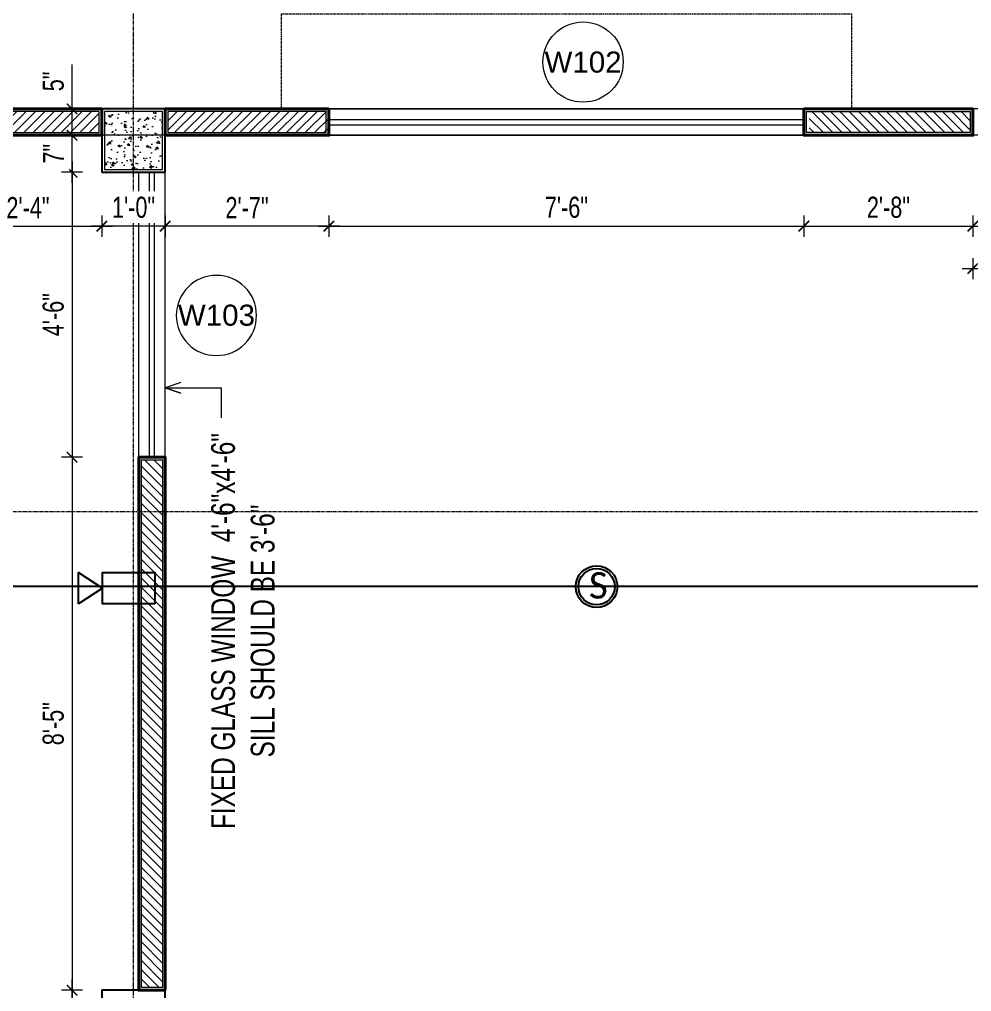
# Model space of a CAD drawing. Header units: inches. Extents: x 985 to 11353, y 526 to 2181.
# Drawn here: x 10613.3 to 10793.6, y 1625 to 1809.2 of the extents above; entities that cross this region are included whole.
import ezdxf
from ezdxf.enums import TextEntityAlignment as Align

# ---------------------------------------------------------------- set-up
doc = ezdxf.new("R2010")
doc.units = ezdxf.units.IN
doc.header["$MEASUREMENT"] = 0
for name, pattern in [('ACAD_ISO12W100', [21, 12, -3, 0, -3, 0, -3]), ('DASH', [0.35, 0.25, -0.1]), ('PHANTOMX2', [5, 2.5, -0.5, 0.5, -0.5, 0.5, -0.5])]:
    doc.linetypes.add(name, pattern=pattern)
for name, color, linetype in [('COLLUM', 1, 'Continuous'), ('FREE-TEXT', 7, 'Continuous'), ('horn & strobe', 1, 'Continuous'), ('smoke detector', 1, 'Continuous'), ('zone wiring', 5, 'Continuous')]:
    doc.layers.add(name, color=color, linetype=linetype)
for name, color, linetype, lineweight in [('dim-8', 18, 'Continuous', 15), ('Dimension', 22, 'Continuous', 13), ('Elevation Marker', 252, 'Continuous', 15), ('FLOORTILE', 40, 'Continuous', 9), ('Glass', 5, 'Continuous', 9), ('grid', 9, 'Continuous', 13), ('HACTH', 8, 'Continuous', 9), ('I-DOOR-IDEN-N', 7, 'Continuous', 15), ('Parapet', 6, 'Continuous', 15), ('Plaster Line', 5, 'Continuous', 15), ('Sunshed', 5, 'Continuous', 15), ('wall 05', 3, 'Continuous', 40), ('WINDOW', 140, 'Continuous', 9)]:
    doc.layers.add(name, color=color, linetype=linetype, lineweight=lineweight)
doc.styles.add('Arial', font='arial.ttf')
doc.styles.get("Standard").update_dxf_attribs({"font": 'isocp3.shx'})
doc.styles.add('Swiss721', font='swisscl.ttf')
doc.dimstyles.new('DIM02 (inch)', dxfattribs={"dimtxt": 2, "dimasz": 1, "dimexe": 1, "dimexo": 0, "dimgap": 0.5, "dimtad": 1, "dimdec": 1, "dimzin": 0, "dimdsep": 46, "dimlunit": 5, "dimtxsty": 'Swiss721', "dimblk": 'ARCHTICK', "dimcen": 0, "dimdle": 1, "dimclrd": 256, "dimclre": 256, "dimclrt": 256, "dimadec": 0, "dimazin": 0, "dimtfac": 1, "dimtdec": 1, "dimtofl": 0, "dimtmove": 0, "dimatfit": 3, "dimldrblk": 'ARCHTICK', "dimfxl": 1, "dimfxlon": 1, "dimtolj": 1, "dimtzin": 0, "dimlwd": 9, "dimlwe": 9, "dimarcsym": 0})
doc.dimstyles.new('DIM08', dxfattribs={"dimtxt": 8, "dimasz": 4, "dimexe": 4, "dimexo": 0, "dimgap": 3, "dimtad": 1, "dimdec": 1, "dimzin": 3, "dimdsep": 46, "dimlunit": 4, "dimtxsty": 'Swiss721', "dimblk": 'ARCHTICK', "dimcen": 0, "dimdle": 4, "dimclrd": 256, "dimclre": 256, "dimclrt": 256, "dimadec": 0, "dimazin": 0, "dimtfac": 1, "dimtdec": 1, "dimtofl": 0, "dimtmove": 0, "dimatfit": 3, "dimldrblk": 'ARCHTICK', "dimfxl": 4, "dimfxlon": 1, "dimtfill": 1, "dimtolj": 1, "dimtzin": 0, "dimlwd": 9, "dimlwe": 9, "dimarcsym": 0})

# ---------------------------------------------------------------- blocks, each defined once
blk = doc.blocks.new('_ArchTick')
at = {"color": 0, "linetype": 'ByBlock', "const_width": 0.15}
blk.add_lwpolyline([(-0.5, -0.5), (0.5, 0.5)], dxfattribs=at)
blk = doc.blocks.new('*D167')
at = {"layer": 'Defpoints', "color": 0, "transparency": 16777216}
for p in [(10628.88, 1780.28), (10640.88, 1780.28)]:
    blk.add_point(p, dxfattribs=at)
at = {"layer": 'Dimension', "lineweight": 9, "transparency": 16777216}
for p, q in [((10628.88, 1772.06), (10628.88, 1768.06)), ((10640.88, 1772.06), (10640.88, 1768.06)), ((10642.88, 1770.06), (10626.88, 1770.06))]:
    blk.add_line(p, q, dxfattribs=at)
at = {"layer": 'Dimension', "lineweight": 9, "transparency": 16777216, "xscale": 2, "yscale": 2, "zscale": 2, "rotation": 180}
blk.add_blockref('_ArchTick', (10628.88, 1770.06), dxfattribs=at)
at = {"layer": 'Dimension', "lineweight": 9, "transparency": 16777216, "xscale": 2, "yscale": 2, "zscale": 2}
blk.add_blockref('_ArchTick', (10640.88, 1770.06), dxfattribs=at)
at = {"layer": 'Dimension', "transparency": 16777216, "insert": (10634.88, 1773.61), "char_height": 4, "attachment_point": 5, "style": 'Swiss721', "bg_fill": 3, "box_fill_scale": 1.25, "bg_fill_color": 256, "bg_fill_true_color": 13158600, "bg_fill_transparency": 0}
blk.add_mtext('\\A1;1\'-0"', dxfattribs=at)
at = {"layer": 'Defpoints', "color": 0, "transparency": 16777216}
blk.add_point((10628.88, 1770.06), dxfattribs=at)
blk = doc.blocks.new('*D168')
at = {"layer": 'Defpoints', "color": 0, "transparency": 16777216}
for p in [(10671.88, 1787.28), (10640.88, 1780.28), (10640.88, 1770.06)]:
    blk.add_point(p, dxfattribs=at)
at = {"layer": 'Dimension', "lineweight": 9, "transparency": 16777216}
for p, q in [((10640.88, 1772.06), (10640.88, 1768.06)), ((10671.88, 1772.06), (10671.88, 1768.06)), ((10673.88, 1770.06), (10638.88, 1770.06))]:
    blk.add_line(p, q, dxfattribs=at)
at = {"layer": 'Dimension', "lineweight": 9, "transparency": 16777216, "xscale": 2, "yscale": 2, "zscale": 2, "rotation": 180}
blk.add_blockref('_ArchTick', (10640.88, 1770.06), dxfattribs=at)
at = {"layer": 'Dimension', "lineweight": 9, "transparency": 16777216, "xscale": 2, "yscale": 2, "zscale": 2}
blk.add_blockref('_ArchTick', (10671.88, 1770.06), dxfattribs=at)
at = {"layer": 'Dimension', "transparency": 16777216, "insert": (10656.38, 1773.57), "char_height": 4, "attachment_point": 5, "style": 'Swiss721', "bg_fill": 3, "box_fill_scale": 1.25, "bg_fill_color": 256, "bg_fill_true_color": 13158600, "bg_fill_transparency": 0}
blk.add_mtext('\\A1;2\'-7"', dxfattribs=at)
blk = doc.blocks.new('*D169')
at = {"layer": 'Defpoints', "color": 0, "transparency": 16777216}
for p in [(10600.88, 1787.28), (10628.88, 1780.28), (10628.88, 1770.06)]:
    blk.add_point(p, dxfattribs=at)
at = {"layer": 'Dimension', "lineweight": 9, "transparency": 16777216}
for p, q in [((10600.88, 1772.06), (10600.88, 1768.06)), ((10628.88, 1772.06), (10628.88, 1768.06)), ((10598.88, 1770.06), (10630.88, 1770.06))]:
    blk.add_line(p, q, dxfattribs=at)
at = {"layer": 'Dimension', "lineweight": 9, "transparency": 16777216, "xscale": 2, "yscale": 2, "zscale": 2, "rotation": 180}
blk.add_blockref('_ArchTick', (10600.88, 1770.06), dxfattribs=at)
at = {"layer": 'Dimension', "lineweight": 9, "transparency": 16777216, "xscale": 2, "yscale": 2, "zscale": 2}
blk.add_blockref('_ArchTick', (10628.88, 1770.06), dxfattribs=at)
at = {"layer": 'Dimension', "transparency": 16777216, "insert": (10614.88, 1773.57), "char_height": 4, "attachment_point": 5, "style": 'Swiss721', "bg_fill": 3, "box_fill_scale": 1.25, "bg_fill_color": 256, "bg_fill_true_color": 13158600, "bg_fill_transparency": 0}
blk.add_mtext('\\A1;2\'-4"', dxfattribs=at)
blk = doc.blocks.new('*D170')
at = {"layer": 'Defpoints', "color": 0, "transparency": 16777216}
for p in [(10671.88, 1787.28), (10761.88, 1787.28), (10761.88, 1770.06)]:
    blk.add_point(p, dxfattribs=at)
at = {"layer": 'Dimension', "lineweight": 9, "transparency": 16777216}
for p, q in [((10671.88, 1772.06), (10671.88, 1768.06)), ((10761.88, 1772.06), (10761.88, 1768.06)), ((10669.88, 1770.06), (10763.88, 1770.06))]:
    blk.add_line(p, q, dxfattribs=at)
at = {"layer": 'Dimension', "lineweight": 9, "transparency": 16777216, "xscale": 2, "yscale": 2, "zscale": 2, "rotation": 180}
blk.add_blockref('_ArchTick', (10671.88, 1770.06), dxfattribs=at)
at = {"layer": 'Dimension', "lineweight": 9, "transparency": 16777216, "xscale": 2, "yscale": 2, "zscale": 2}
blk.add_blockref('_ArchTick', (10761.88, 1770.06), dxfattribs=at)
at = {"layer": 'Dimension', "transparency": 16777216, "insert": (10716.88, 1773.61), "char_height": 4, "attachment_point": 5, "style": 'Swiss721', "bg_fill": 3, "box_fill_scale": 1.25, "bg_fill_color": 256, "bg_fill_true_color": 13158600, "bg_fill_transparency": 0}
blk.add_mtext('\\A1;7\'-6"', dxfattribs=at)
blk = doc.blocks.new('*D185')
at = {"layer": 'Defpoints', "color": 0, "transparency": 16777216}
for p in [(10628.88, 1625.28), (10628.88, 1613.28)]:
    blk.add_point(p, dxfattribs=at)
at = {"layer": 'Dimension', "lineweight": 9, "transparency": 16777216}
for p, q in [((10623.23, 1611.28), (10623.23, 1627.28)), ((10625.23, 1625.28), (10621.23, 1625.28)), ((10625.23, 1613.28), (10621.23, 1613.28))]:
    blk.add_line(p, q, dxfattribs=at)
at = {"layer": 'Dimension', "lineweight": 9, "transparency": 16777216, "xscale": 2, "yscale": 2, "zscale": 2}
for p, rotation in [((10623.23, 1625.28), 90), ((10623.23, 1613.28), 270)]:
    blk.add_blockref('_ArchTick', p, dxfattribs=dict(at, rotation=rotation))
at = {"layer": 'Dimension', "transparency": 16777216, "insert": (10619.68, 1619.28), "char_height": 4, "attachment_point": 5, "rotation": 90, "style": 'Swiss721', "bg_fill": 3, "box_fill_scale": 1.25, "bg_fill_color": 256, "bg_fill_true_color": 13158600, "bg_fill_transparency": 0}
blk.add_mtext('\\A1;1\'-0"', dxfattribs=at)
at = {"layer": 'Defpoints', "color": 0, "transparency": 16777216}
blk.add_point((10623.23, 1625.28), dxfattribs=at)
blk = doc.blocks.new('*D186')
at = {"layer": 'Defpoints', "color": 0, "transparency": 16777216}
for p in [(10628.88, 1780.28), (10623.23, 1726.28), (10635.88, 1726.28)]:
    blk.add_point(p, dxfattribs=at)
at = {"layer": 'Dimension', "lineweight": 9, "transparency": 16777216}
for p, q in [((10623.23, 1782.28), (10623.23, 1724.28)), ((10625.23, 1780.28), (10621.23, 1780.28)), ((10625.23, 1726.28), (10621.23, 1726.28))]:
    blk.add_line(p, q, dxfattribs=at)
at = {"layer": 'Dimension', "lineweight": 9, "transparency": 16777216, "xscale": 2, "yscale": 2, "zscale": 2}
for p, rotation in [((10623.23, 1780.28), 90), ((10623.23, 1726.28), 270)]:
    blk.add_blockref('_ArchTick', p, dxfattribs=dict(at, rotation=rotation))
at = {"layer": 'Dimension', "transparency": 16777216, "insert": (10619.68, 1753.28), "char_height": 4, "attachment_point": 5, "rotation": 90, "style": 'Swiss721', "bg_fill": 3, "box_fill_scale": 1.25, "bg_fill_color": 256, "bg_fill_true_color": 13158600, "bg_fill_transparency": 0}
blk.add_mtext('\\A1;4\'-6"', dxfattribs=at)
blk = doc.blocks.new('*D187')
at = {"layer": 'Defpoints', "color": 0, "transparency": 16777216}
for p in [(10635.88, 1726.28), (10623.23, 1625.28), (10628.88, 1625.28)]:
    blk.add_point(p, dxfattribs=at)
at = {"layer": 'Dimension', "lineweight": 9, "transparency": 16777216}
for p, q in [((10623.23, 1728.28), (10623.23, 1623.28)), ((10625.23, 1726.28), (10621.23, 1726.28)), ((10625.23, 1625.28), (10621.23, 1625.28))]:
    blk.add_line(p, q, dxfattribs=at)
at = {"layer": 'Dimension', "lineweight": 9, "transparency": 16777216, "xscale": 2, "yscale": 2, "zscale": 2}
for p, rotation in [((10623.23, 1726.28), 90), ((10623.23, 1625.28), 270)]:
    blk.add_blockref('_ArchTick', p, dxfattribs=dict(at, rotation=rotation))
at = {"layer": 'Dimension', "transparency": 16777216, "insert": (10619.68, 1675.78), "char_height": 4, "attachment_point": 5, "rotation": 90, "style": 'Swiss721', "bg_fill": 3, "box_fill_scale": 1.25, "bg_fill_color": 256, "bg_fill_true_color": 13158600, "bg_fill_transparency": 0}
blk.add_mtext('\\A1;8\'-5"', dxfattribs=at)
blk = doc.blocks.new('*D188')
at = {"layer": 'Defpoints', "color": 0, "transparency": 16777216}
for p in [(10628.88, 1787.28), (10628.88, 1780.28)]:
    blk.add_point(p, dxfattribs=at)
at = {"layer": 'Dimension', "lineweight": 9, "transparency": 16777216}
for p, q in [((10623.23, 1778.28), (10623.23, 1789.28)), ((10625.23, 1787.28), (10621.23, 1787.28)), ((10625.23, 1780.28), (10621.23, 1780.28))]:
    blk.add_line(p, q, dxfattribs=at)
at = {"layer": 'Dimension', "lineweight": 9, "transparency": 16777216, "xscale": 2, "yscale": 2, "zscale": 2}
for p, rotation in [((10623.23, 1787.28), 90), ((10623.23, 1780.28), 270)]:
    blk.add_blockref('_ArchTick', p, dxfattribs=dict(at, rotation=rotation))
at = {"layer": 'Dimension', "transparency": 16777216, "insert": (10619.73, 1783.78), "char_height": 4, "attachment_point": 5, "rotation": 90, "style": 'Swiss721', "bg_fill": 3, "box_fill_scale": 1.25, "bg_fill_color": 256, "bg_fill_true_color": 13158600, "bg_fill_transparency": 0}
blk.add_mtext('\\A1;7"', dxfattribs=at)
at = {"layer": 'Defpoints', "color": 0, "transparency": 16777216}
blk.add_point((10623.23, 1787.28), dxfattribs=at)
blk = doc.blocks.new('*D189')
at = {"layer": 'Defpoints', "color": 0, "transparency": 16777216}
for p in [(10623.23, 1792.28), (10628.88, 1792.28), (10628.88, 1787.28)]:
    blk.add_point(p, dxfattribs=at)
at = {"layer": 'Dimension', "lineweight": 9, "transparency": 16777216}
for p, q in [((10623.23, 1792.28), (10623.23, 1800.69)), ((10625.23, 1792.28), (10621.23, 1792.28)), ((10623.23, 1785.28), (10623.23, 1792.28)), ((10625.23, 1787.28), (10621.23, 1787.28))]:
    blk.add_line(p, q, dxfattribs=at)
at = {"layer": 'Dimension', "lineweight": 9, "transparency": 16777216, "xscale": 2, "yscale": 2, "zscale": 2}
for p, rotation in [((10623.23, 1792.28), 90), ((10623.23, 1787.28), 270)]:
    blk.add_blockref('_ArchTick', p, dxfattribs=dict(at, rotation=rotation))
at = {"layer": 'Dimension', "transparency": 16777216, "insert": (10619.69, 1797.49), "char_height": 4, "attachment_point": 5, "rotation": 90, "style": 'Swiss721', "bg_fill": 3, "box_fill_scale": 1.25, "bg_fill_color": 256, "bg_fill_true_color": 13158600, "bg_fill_transparency": 0}
blk.add_mtext('\\A1;5"', dxfattribs=at)
blk = doc.blocks.new('wall&door')
at = {"color": 0, "linetype": 'ByBlock', "lineweight": -2}
blk.add_circle((0, 0), 3.039, dxfattribs=at)
at = {"color": 0, "linetype": 'ByBlock', "lineweight": -2, "ltscale": 25.4, "style": 'Arial'}
blk.add_attdef('PT1', text='', height=1.6, dxfattribs=at).set_placement((0, 0), align=Align.MIDDLE_CENTER)
blk = doc.blocks.new('*D223')
at = {"layer": 'Defpoints', "color": 0, "transparency": 16777216}
for p in [(10761.88, 1787.28), (10793.88, 1772.28), (10793.88, 1770.06)]:
    blk.add_point(p, dxfattribs=at)
at = {"layer": 'Dimension', "lineweight": 9, "transparency": 16777216}
for p, q in [((10761.88, 1772.06), (10761.88, 1768.06)), ((10793.88, 1772.06), (10793.88, 1768.06)), ((10759.88, 1770.06), (10795.88, 1770.06))]:
    blk.add_line(p, q, dxfattribs=at)
at = {"layer": 'Dimension', "lineweight": 9, "transparency": 16777216, "xscale": 2, "yscale": 2, "zscale": 2, "rotation": 180}
blk.add_blockref('_ArchTick', (10761.88, 1770.06), dxfattribs=at)
at = {"layer": 'Dimension', "lineweight": 9, "transparency": 16777216, "xscale": 2, "yscale": 2, "zscale": 2}
blk.add_blockref('_ArchTick', (10793.88, 1770.06), dxfattribs=at)
at = {"layer": 'Dimension', "transparency": 16777216, "insert": (10777.88, 1773.61), "char_height": 4, "attachment_point": 5, "style": 'Swiss721', "bg_fill": 3, "box_fill_scale": 1.25, "bg_fill_color": 256, "bg_fill_true_color": 13158600, "bg_fill_transparency": 0}
blk.add_mtext('\\A1;2\'-8"', dxfattribs=at)
blk = doc.blocks.new('*D224')
at = {"layer": 'Dimension', "lineweight": 9, "transparency": 16777216}
for p, q in [((10793.88, 1764.02), (10793.88, 1760.02)), ((10805.88, 1764.02), (10805.88, 1760.02)), ((10791.88, 1762.02), (10807.88, 1762.02))]:
    blk.add_line(p, q, dxfattribs=at)
at = {"layer": 'Dimension', "lineweight": 9, "transparency": 16777216, "xscale": 2, "yscale": 2, "zscale": 2, "rotation": 180}
blk.add_blockref('_ArchTick', (10793.88, 1762.02), dxfattribs=at)
at = {"layer": 'Dimension', "lineweight": 9, "transparency": 16777216, "xscale": 2, "yscale": 2, "zscale": 2}
blk.add_blockref('_ArchTick', (10805.88, 1762.02), dxfattribs=at)
at = {"layer": 'Dimension', "transparency": 16777216, "insert": (10799.88, 1765.56), "char_height": 4, "attachment_point": 5, "style": 'Swiss721', "bg_fill": 3, "box_fill_scale": 1.25, "bg_fill_color": 256, "bg_fill_true_color": 13158600, "bg_fill_transparency": 0}
blk.add_mtext('\\A1;1\'-0"', dxfattribs=at)
at = {"layer": 'Defpoints', "color": 0, "transparency": 16777216}
for p in [(10793.88, 1764.23), (10805.88, 1764.23), (10805.88, 1762.02)]:
    blk.add_point(p, dxfattribs=at)
blk = doc.blocks.new('*D235')
at = {"layer": 'Defpoints', "color": 0, "transparency": 16777216}
for p in [(10957.48, 1864.63), (9972.88, 1792.28), (10957.48, 1791.78)]:
    blk.add_point(p, dxfattribs=at)
at = {"layer": 'Plaster Line', "lineweight": 9, "transparency": 16777216}
for p, q in [((9971.88, 1864.63), (10958.48, 1864.63)), ((9972.88, 1860.63), (9972.88, 1865.63)), ((10957.48, 1860.63), (10957.48, 1865.63))]:
    blk.add_line(p, q, dxfattribs=at)
at = {"layer": 'Plaster Line', "lineweight": 9, "transparency": 16777216, "rotation": 180}
blk.add_blockref('_ArchTick', (9972.88, 1864.63), dxfattribs=at)
at = {"layer": 'Plaster Line', "lineweight": 9, "transparency": 16777216}
blk.add_blockref('_ArchTick', (10957.48, 1864.63), dxfattribs=at)
at = {"layer": 'Plaster Line', "transparency": 16777216, "insert": (10465.18, 1867.47), "char_height": 2, "attachment_point": 5, "style": 'Swiss721', "bg_fill": 3, "box_fill_scale": 1.25, "bg_fill_color": 256, "bg_fill_true_color": 13158600, "bg_fill_transparency": 0}
blk.add_mtext('\\A1;984{\\H1.000000x;\\S1/2;}"', dxfattribs=at)
blk = doc.blocks.new('smoke detector')
at = {"layer": 'smoke detector'}
for radius in [3.95, 3.45]:
    blk.add_circle((331.62, 4109.64), radius, dxfattribs=at)
at = {"layer": 'smoke detector', "insert": (330.17, 4112.38), "char_height": 5, "attachment_point": 1}
blk.add_mtext_dynamic_manual_height_columns('{\\fCalibri|b0|i0|c0|p34;S}', width=5, gutter_width=1, heights=[0], dxfattribs=at)
blk = doc.blocks.new('horn with strobe')
at = {"layer": 'horn & strobe', "color": 1}
for points in [[(-391.02, 4158.6), (-381.13, 4158.6), (-381.13, 4152.71), (-391.02, 4152.71)], [(-376.59, 4158.6), (-376.59, 4152.71), (-381.13, 4155.65)]]:
    blk.add_lwpolyline(points, close=True, dxfattribs=at)

msp = doc.modelspace()

# ---------------------------------------------------------------- hatches: boundary and pattern name
at = {"layer": 'HACTH', "lineweight": 0}
h = msp.add_hatch(dxfattribs=at)
h.set_pattern_fill('ANSI31', color=256, scale=10, style=0)
h.set_pattern_definition([(45, (-140643.2653, -168572.0777), (-0.8838834765, 0.8838834765), [])])
h.paths.add_polyline_path([(10601.88, 1791.78), (10601.88, 1787.78), (10628.38, 1787.78), (10628.38, 1791.78)])
h.paths.add_polyline_path([(10474.38, 1791.78), (10474.38, 1787.78), (10500.88, 1787.78), (10500.88, 1791.78)])
h.paths.add_polyline_path([(10461.38, 1787.78), (10461.38, 1791.78), (10437.88, 1791.78), (10437.88, 1787.78)])
h.paths.add_polyline_path([(10300.38, 1787.78), (10300.38, 1791.78), (10276.88, 1791.78), (10276.88, 1787.78)])
h.paths.add_polyline_path([(10175.88, 1787.78), (10175.88, 1791.78), (10152.38, 1791.78), (10152.38, 1787.78)])
h.paths.add_polyline_path([(10112.88, 1791.78), (10112.88, 1787.78), (10139.38, 1787.78), (10139.38, 1791.78)])
h.paths.add_polyline_path([(10011.88, 1787.78), (10011.88, 1791.78), (9985.38, 1791.78), (9985.38, 1787.78)])
h.paths.add_polyline_path([(10336.38, 1787.78), (10336.38, 1791.78), (10313.38, 1791.78), (10313.38, 1787.78)])
h = msp.add_hatch(dxfattribs=at)
h.set_pattern_fill('AR-CONC', color=256, scale=0.5, style=0)
h.set_pattern_definition([(50, (-124791.333, -171091.0544), (3.586300913, -0.313760675), [0.375, -4.125]), (355, (-124791.333, -171091.0544), (-0.69375667, 3.76096067), [0.3, -3.3]), (100.4514, (-124791.034, -171091.0806), (2.89254691, 3.44719771), [0.31870095, -3.50571056]), (46.1842, (-124791.333, -171090.0544), (5.33620524, -0.82759507), [0.5625, -6.1875]), (96.6356, (-124790.888, -171090.1234), (4.67331353, 4.87058935), [0.47805144, -5.258565]), (351.1842, (-124791.333, -171090.0544), (4.67330973, 4.870593), [0.45, -4.95]), (21, (-124790.833, -171090.3044), (2.98453526, -2.013094453), [0.375, -4.125]), (326, (-124790.833, -171090.3044), (1.21657666, 3.625750225), [0.3, -3.3]), (71.4514, (-124790.584, -171090.472), (4.201113143, 1.612652484), [0.31870095, -3.50571056]), (37.5, (-124791.3329, -171091.0544), (0.0607992766, 1.664469269), [0, -3.26, 0, -3.35, 0, -3.3125]), (7.5, (-124791.3329, -171091.0544), (1.315347687, 1.97205856), [0, -1.91, 0, -3.185, 0, -1.2625]), (327.5, (-124792.4479, -171091.0544), (2.669112181, -0.112774359), [0, -1.25, 0, -3.9, 0, -5.175]), (317.5, (-124792.9479, -171091.0544), (2.915930847, 0.500524912), [0, -1.625, 0, -2.59, 0, -3.675])])
h.paths.add_polyline_path([(10629.38, 1791.78), (10629.38, 1780.78), (10640.38, 1780.78), (10640.38, 1791.78)])
h = msp.add_hatch(dxfattribs=at)
h.set_pattern_fill('ANSI31', color=256, scale=10, style=0)
h.set_pattern_definition([(45, (-124791.3329, -171091.0544), (-0.8838834765, 0.8838834765), [])])
h.paths.add_polyline_path([(10671.88, 1791.78), (10641.38, 1791.78), (10641.38, 1787.78), (10671.88, 1787.78)])
h = msp.add_hatch(dxfattribs=at)
h.set_pattern_fill('ANSI31', color=256, scale=10, style=0)
h.set_pattern_definition([(315, (-140643.2653, 173406.0147), (-0.8838834765, -0.8838834765), [])])
h.paths.add_polyline_path([(10636.38, 1725.78), (10640.38, 1725.78), (10640.38, 1625.78), (10636.38, 1625.78)])

# ---------------------------------------------------------------- linework, layer by layer
at = {"layer": 'COLLUM', "linetype": 'Continuous', "ltscale": 10}
for points in [[(10628.88, 1780.28), (10640.88, 1780.28), (10640.88, 1792.28), (10628.88, 1792.28)], [(10628.88, 1613.28), (10640.88, 1613.28), (10640.88, 1625.28), (10628.88, 1625.28)]]:
    msp.add_lwpolyline(points, close=True, dxfattribs=at)
at = {"layer": 'FLOORTILE', "linetype": 'Continuous', "ltscale": 10}
msp.add_lwpolyline([(10643.86, 1740.42), (10640.88, 1739.42), (10643.86, 1738.43), (10640.88, 1739.42), (10651.48, 1739.42), (10651.48, 1733.75)], dxfattribs=at)
at = {"layer": 'Glass'}
for points in [[(10671.88, 1790.28), (10761.88, 1790.28)], [(10671.88, 1789.28), (10761.88, 1789.28)], [(10637.88, 1726.28), (10637.88, 1780.28)], [(10638.88, 1726.28), (10638.88, 1780.28)]]:
    msp.add_lwpolyline(points, dxfattribs=at)
at = {"layer": 'grid', "linetype": 'PHANTOMX2', "ltscale": 0.2}
for points in [[(10634.88, 1407.33), (10634.88, 1823.1)], [(10991.53, 1787.28), (10082.38, 1787.28)]]:
    msp.add_lwpolyline(points, dxfattribs=at)
at = {"layer": 'Plaster Line'}
for points in [[(10628.38, 1791.78), (10601.38, 1791.78), (10601.38, 1787.78), (10628.38, 1787.78)], [(10629.38, 1780.78), (10640.38, 1780.78), (10640.38, 1791.78), (10629.38, 1791.78)], [(10671.38, 1791.78), (10641.38, 1791.78), (10641.38, 1787.78), (10671.38, 1787.78)], [(10640.38, 1625.78), (10636.38, 1625.78), (10636.38, 1725.78), (10640.38, 1725.78)]]:
    msp.add_lwpolyline(points, close=True, dxfattribs=at)
at = {"layer": 'Sunshed', "linetype": 'DASH'}
msp.add_lwpolyline([(10671.88, 1792.28), (10662.88, 1792.28), (10662.88, 1810.28), (10770.88, 1810.28), (10770.88, 1810.28), (10770.88, 1792.28), (10761.88, 1792.28)], dxfattribs=at)
at = {"layer": 'wall 05'}
for points in [[(10628.88, 1792.28), (10600.88, 1792.28), (10600.88, 1787.28), (10628.88, 1787.28)], [(10671.88, 1792.28), (10640.88, 1792.28), (10640.88, 1787.28), (10671.88, 1787.28)], [(10640.88, 1625.28), (10635.88, 1625.28), (10635.88, 1726.28), (10640.88, 1726.28)]]:
    msp.add_lwpolyline(points, close=True, dxfattribs=at)
at = {"layer": 'WINDOW'}
for points in [[(10671.88, 1792.28), (10761.88, 1792.28)], [(10671.88, 1787.28), (10761.88, 1787.28)]]:
    msp.add_lwpolyline(points, dxfattribs=at)
at = {"layer": 'WINDOW', "linetype": 'Continuous', "ltscale": 10}
for points in [[(10635.88, 1726.28), (10635.88, 1780.28)], [(10640.88, 1726.28), (10640.88, 1780.28)]]:
    msp.add_lwpolyline(points, dxfattribs=at)

# ---------------------------------------------------------------- block references
at = {"layer": 'I-DOOR-IDEN-N'}
ref = msp.add_blockref('wall&door', (10720.04, 1801.15), dxfattribs=dict(at, xscale=2.5, yscale=2.5, zscale=2.5))
ref.add_attrib('PT1', 'W102', dxfattribs={"layer": '0', "color": 7, "linetype": 'ByBlock', "lineweight": -2, "ltscale": 25.4, "height": 4, "style": 'Arial'}).set_placement((10720.04, 1801.15), align=Align.MIDDLE_CENTER)
ref = msp.add_blockref('wall&door', (10650.58, 1753.14), dxfattribs=dict(at, xscale=-2.5, yscale=2.5, zscale=2.5, rotation=180))
ref.add_attrib('PT1', 'W103', dxfattribs={"layer": '0', "color": 7, "linetype": 'ByBlock', "lineweight": -2, "ltscale": 25.4, "height": 4, "style": 'Arial'}).set_placement((10650.58, 1753.19), align=Align.MIDDLE_CENTER)
at = {"layer": 'smoke detector'}
msp.add_blockref('smoke detector', (10390.97, -2407.89), dxfattribs=at)

# ---------------------------------------------------------------- texts
at = {"layer": 'dim-8', "linetype": 'Continuous', "ltscale": 10, "insert": (10655.62, 1693.34), "char_height": 4.5, "attachment_point": 5, "rotation": 90, "style": 'Swiss721'}
msp.add_mtext('\\A1;FIXED GLASS WINDOW  4\'-6"x4\'-6"\\PSILL SHOULD BE 3\'-6"', dxfattribs=at)

# ---------------------------------------------------------------- next in the draw order: dimensions: what is measured, and where the dimension line sits
at = {"layer": 'Dimension'}
dim = msp.add_linear_dim(base=(10628.88, 1770.06), p1=(10640.88, 1780.28), p2=(10628.88, 1780.28), dimstyle='DIM08', override={"dimscale": 0.5, "dimarcsym": 2}, dxfattribs=at)
dim.commit()
dim.dimension.update_dxf_attribs({"geometry": '*D167', "text_midpoint": (10634.88, 1773.61)})
dim = msp.add_linear_dim(base=(10623.23, 1625.28), p1=(10628.88, 1613.28), p2=(10628.88, 1625.28), angle=90, dimstyle='DIM08', override={"dimscale": 0.5, "dimarcsym": 2}, dxfattribs=at)
dim.commit()
dim.dimension.update_dxf_attribs({"geometry": '*D185', "text_midpoint": (10619.68, 1619.28)})

# ---------------------------------------------------------------- next in the draw order: dimensions: what is measured, and where the dimension line sits
dim = msp.add_linear_dim(base=(10628.88, 1770.06), p1=(10600.88, 1787.28), p2=(10628.88, 1780.28), angle=180, dimstyle='DIM08', override={"dimscale": 0.5, "dimarcsym": 2}, dxfattribs=at)
dim.commit()
dim.dimension.update_dxf_attribs({"geometry": '*D169', "text_midpoint": (10614.88, 1773.57)})
dim = msp.add_linear_dim(base=(10640.88, 1770.06), p1=(10671.88, 1787.28), p2=(10640.88, 1780.28), dimstyle='DIM08', override={"dimscale": 0.5, "dimarcsym": 2}, dxfattribs=at)
dim.commit()
dim.dimension.update_dxf_attribs({"geometry": '*D168', "text_midpoint": (10656.38, 1773.57)})

# ---------------------------------------------------------------- next in the draw order: dimensions: what is measured, and where the dimension line sits
for base, p1, p2, angle, picture, middle in [((10761.88, 1770.06), (10671.88, 1787.28), (10761.88, 1787.28), 180, '*D170', (10716.88, 1773.61)), ((10623.23, 1726.28), (10628.88, 1780.28), (10635.88, 1726.28), 270, '*D186', (10619.68, 1753.28))]:
    dim = msp.add_linear_dim(base=base, p1=p1, p2=p2, angle=angle, dimstyle='DIM08', override={"dimscale": 0.5, "dimarcsym": 2}, dxfattribs=at)
    dim.commit()
    dim.dimension.update_dxf_attribs({"geometry": picture, "text_midpoint": middle})

# ---------------------------------------------------------------- next in the draw order: hatches: boundary and pattern name
at = {"layer": 'HACTH', "lineweight": 0}
h = msp.add_hatch(dxfattribs=at)
h.set_pattern_fill('ANSI31', color=256, scale=10, style=0)
h.set_pattern_definition([(135, (146226.0909, -171091.0544), (0.8838834765, 0.8838834765), [])])
h.paths.add_polyline_path([(10762.88, 1791.78), (10793.38, 1791.78), (10793.38, 1787.78), (10762.88, 1787.78)])

# ---------------------------------------------------------------- next in the draw order: linework, layer by layer
at = {"layer": 'Plaster Line'}
msp.add_lwpolyline([(10762.38, 1791.78), (10793.38, 1791.78), (10793.38, 1787.78), (10762.38, 1787.78)], close=True, dxfattribs=at)
at = {"layer": 'wall 05'}
msp.add_lwpolyline([(10761.88, 1792.28), (10793.88, 1792.28), (10793.88, 1787.28), (10761.88, 1787.28)], close=True, dxfattribs=at)

# ---------------------------------------------------------------- next in the draw order: dimensions: what is measured, and where the dimension line sits
at = {"layer": 'Dimension'}
for base, p1, p2, angle, picture, middle in [((10623.23, 1787.28), (10628.88, 1780.28), (10628.88, 1787.28), 90, '*D188', (10619.73, 1783.78)), ((10623.23, 1625.28), (10635.88, 1726.28), (10628.88, 1625.28), 270, '*D187', (10619.68, 1675.78))]:
    dim = msp.add_linear_dim(base=base, p1=p1, p2=p2, angle=angle, dimstyle='DIM08', override={"dimscale": 0.5, "dimarcsym": 2}, dxfattribs=at)
    dim.commit()
    dim.dimension.update_dxf_attribs({"geometry": picture, "text_midpoint": middle})

# ---------------------------------------------------------------- next in the draw order: linework, layer by layer
at = {"layer": 'Elevation Marker', "linetype": 'ACAD_ISO12W100', "ltscale": 0.02}
msp.add_line((11023.29, 1715.94), (9958.56, 1715.94), dxfattribs=at)
at = {"layer": 'zone wiring', "color": 3}
msp.add_line((10877.68, 1701.76), (10330.58, 1701.76), dxfattribs=at)

# ---------------------------------------------------------------- next in the draw order: block references
at = {"layer": 'FREE-TEXT', "rotation": 180}
msp.add_blockref('horn with strobe', (10247.87, 5857.12), dxfattribs=at)

# ---------------------------------------------------------------- next in the draw order: dimensions: what is measured, and where the dimension line sits
at = {"layer": 'Dimension'}
dim = msp.add_linear_dim(base=(10623.23, 1792.28), p1=(10628.88, 1787.28), p2=(10628.88, 1792.28), angle=90, dimstyle='DIM08', override={"dimscale": 0.5, "dimarcsym": 2}, dxfattribs=at)
dim.commit()
dim.dimension.update_dxf_attribs({"geometry": '*D189', "text_midpoint": (10619.69, 1797.49)})

# ---------------------------------------------------------------- next in the draw order: linework, layer by layer
at = {"layer": 'Parapet'}
for points in [[(9972.88, 1426.28), (10957.98, 1426.28), (10957.98, 1792.28), (9972.88, 1792.28)], [(9977.88, 1431.28), (10952.98, 1431.28), (10952.98, 1787.28), (9977.88, 1787.28)]]:
    msp.add_lwpolyline(points, close=True, dxfattribs=at)

# ---------------------------------------------------------------- next in the draw order: dimensions: what is measured, and where the dimension line sits
at = {"layer": 'Dimension'}
dim = msp.add_linear_dim(base=(10793.88, 1770.06), p1=(10761.88, 1787.28), p2=(10793.88, 1772.28), angle=180, dimstyle='DIM08', override={"dimscale": 0.5, "dimarcsym": 2}, dxfattribs=at)
dim.commit()
dim.dimension.update_dxf_attribs({"geometry": '*D223', "text_midpoint": (10777.88, 1773.61)})
at = {"layer": 'Plaster Line'}
dim = msp.add_linear_dim(base=(10957.48, 1864.63), p1=(9972.88, 1792.28), p2=(10957.48, 1791.78), dimstyle='DIM02 (inch)', override={"dimpost": '"', "dimfxl": 4, "dimtfill": 1, "dimarcsym": 2}, dxfattribs=at)
dim.commit()
dim.dimension.update_dxf_attribs({"geometry": '*D235', "text_midpoint": (10465.18, 1867.47)})

# ---------------------------------------------------------------- next in the draw order: dimensions: what is measured, and where the dimension line sits
at = {"layer": 'Dimension'}
dim = msp.add_linear_dim(base=(10805.88, 1762.02), p1=(10793.88, 1764.23), p2=(10805.88, 1764.23), angle=180, dimstyle='DIM08', override={"dimscale": 0.5, "dimarcsym": 2}, dxfattribs=at)
dim.commit()
dim.dimension.update_dxf_attribs({"geometry": '*D224', "text_midpoint": (10799.88, 1765.56)})

doc.saveas('drawing.dxf')
